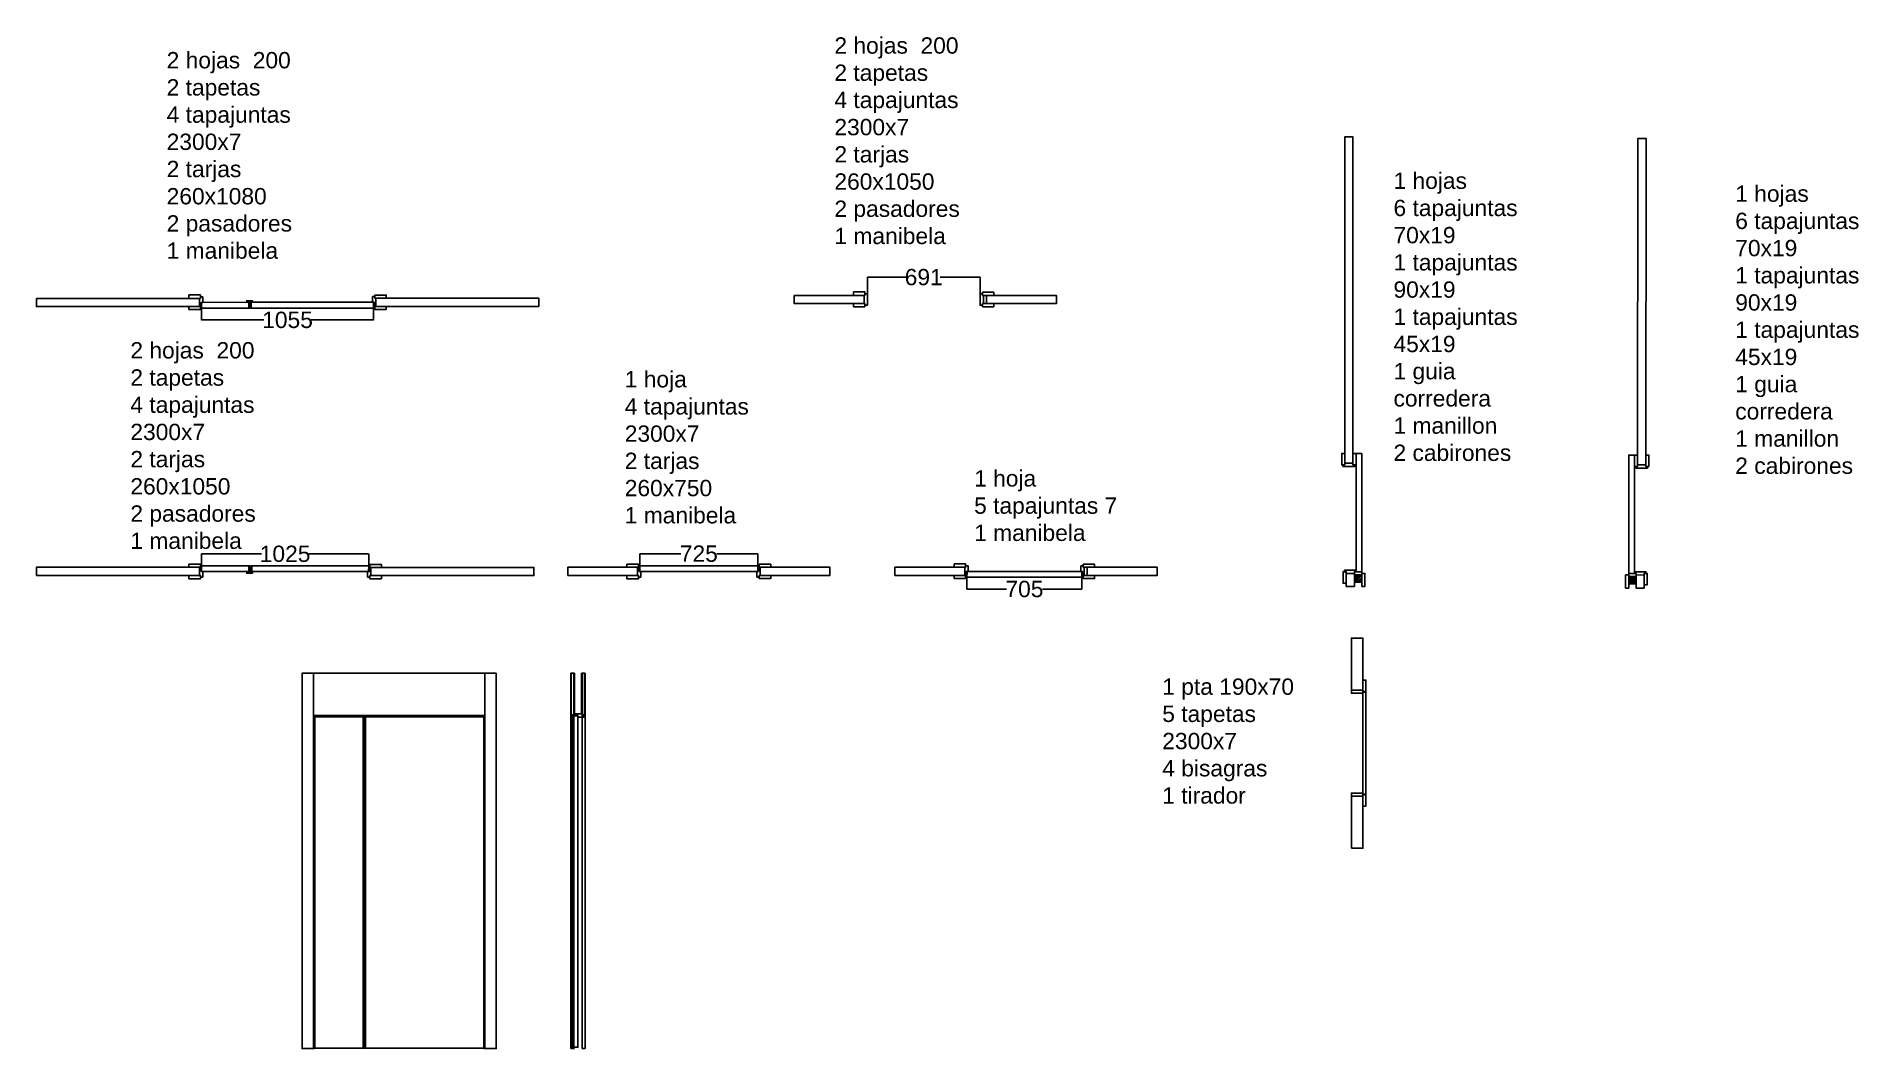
# Model space of a CAD drawing. Header units: inches. Extents: x 0 to 11172, y -3466 to 2735.
import ezdxf

# ---------------------------------------------------------------- set-up
doc = ezdxf.new("R2010")
doc.units = ezdxf.units.IN
doc.header["$MEASUREMENT"] = 0
doc.styles.get("Standard").update_dxf_attribs({"font": 'arial.ttf', "height": 100})
doc.dimstyles.get("Standard").update_dxf_attribs({"dimtxt": 100, "dimasz": 0.18, "dimexe": 0.18, "dimexo": 0.0625, "dimgap": 0.09, "dimtad": 0, "dimtih": 1, "dimtoh": 1, "dimdec": 0, "dimzin": 0, "dimdsep": 46, "dimtxsty": 'Standard', "dimcen": 0.09, "dimadec": 0, "dimazin": 0, "dimtfac": 1, "dimtdec": 0, "dimtofl": 0, "dimtmove": 0, "dimatfit": 3, "dimfxl": 1, "dimtolj": 1, "dimtzin": 0, "dimarcsym": 0})

# ---------------------------------------------------------------- blocks, each defined once
blk = doc.blocks.new('*D4')
at = {"color": 0, "lineweight": -2, "transparency": 16777216}
for p, q in [((1012, -507.8770161879511), (1012, -435.4637397920056)), ((1012.18, -435.6437397920056), (1379.421918447372, -435.6437397920056)), ((2036.816551765139, -435.6437397920056), (1669.574633317768, -435.6437397920056)), ((2036.996551765139, -508.8770042974861), (2036.996551765139, -435.4637397920056))]:
    blk.add_line(p, q, dxfattribs=at)
at = {"color": 0, "transparency": 16777216}
for points in [[(1012.18, -435.6137397920056), (1012.18, -435.6737397920056), (1012, -435.6437397920056)], [(2036.816551765139, -435.6137397920056), (2036.816551765139, -435.6737397920056), (2036.996551765139, -435.6437397920056)]]:
    blk.add_solid(points, dxfattribs=at)
at = {"layer": 'Defpoints', "color": 0, "transparency": 16777216}
for p in [(2036.996551765139, -435.6437397920056), (1012, -507.9395161879511), (2036.996551765139, -508.9395042974861)]:
    blk.add_point(p, dxfattribs=at)
at = {"color": 0, "transparency": 16777216, "insert": (1524.49827588257, -435.6437397920056), "char_height": 100, "attachment_point": 5}
blk.add_mtext('\\A1;1025', dxfattribs=at)
blk = doc.blocks.new('*D5')
at = {"color": 0, "lineweight": -2, "transparency": 16777216}
for p, q in [((1012.004229789469, 1069.933679552111), (1011.999989459979, 997.5204032804187)), ((2067.000838353923, 1070.873646579337), (2066.996539364911, 997.4586254792584)), ((1012.179999999993, 997.7003927397874), (1394.42191751757, 997.6780096664232)), ((2066.816549905543, 997.6386360192728), (1684.574632387966, 997.6610190926369))]:
    blk.add_line(p, q, dxfattribs=at)
at = {"color": 0, "transparency": 16777216}
for points in [[(1012.180001756713, 997.7303927397359), (1012.179998243272, 997.6703927398388), (1012.000000000301, 997.7004032801102)], [(2066.816551662263, 997.6686360192213), (2066.816548148823, 997.6086360193242), (2066.996549905234, 997.63862547895)]]:
    blk.add_solid(points, dxfattribs=at)
at = {"layer": 'Defpoints', "color": 0, "transparency": 16777216}
for p in [(1012.004233449303, 1069.996179552003), (2067.000842013757, 1070.93614657923), (2066.996549905234, 997.63862547895)]:
    blk.add_point(p, dxfattribs=at)
at = {"color": 0, "transparency": 16777216, "insert": (1539.498274952768, 997.66951437953), "char_height": 100, "attachment_point": 5}
blk.add_mtext('\\A1;1055', dxfattribs=at)
blk = doc.blocks.new('*D6')
at = {"color": 0, "lineweight": -2, "transparency": 16777216}
for p, q in [((3698.668180512052, -507.9626605598924), (3698.668180512052, -434.4637516824706)), ((3698.848180512051, -434.6437516824706), (3950.640394947353, -434.6437516824706)), ((4423.485733529996, -434.6437516824706), (4171.693519094693, -434.6437516824706)), ((4423.665733529996, -507.8770161879511), (4423.665733529996, -434.4637516824706))]:
    blk.add_line(p, q, dxfattribs=at)
at = {"color": 0, "transparency": 16777216}
for points in [[(3698.848180512051, -434.6137516824706), (3698.848180512051, -434.6737516824706), (3698.668180512052, -434.6437516824706)], [(4423.485733529996, -434.6137516824706), (4423.485733529996, -434.6737516824706), (4423.665733529996, -434.6437516824706)]]:
    blk.add_solid(points, dxfattribs=at)
at = {"layer": 'Defpoints', "color": 0, "transparency": 16777216}
for p in [(4423.665733529996, -434.6437516824706), (3698.668180512052, -508.0251605598924), (4423.665733529996, -507.9395161879511)]:
    blk.add_point(p, dxfattribs=at)
at = {"color": 0, "transparency": 16777216, "insert": (4061.166957021023, -434.6437516824706), "char_height": 100, "attachment_point": 5}
blk.add_mtext('\\A1;725', dxfattribs=at)
blk = doc.blocks.new('*D7')
at = {"color": 0, "lineweight": -2, "transparency": 16777216}
for p, q in [((5705.027101476583, -577.9163718160098), (5705.027101476583, -651.4152806934324)), ((5705.207101476583, -651.2352806934323), (5946.999315911886, -651.2352806934323)), ((6409.844654494527, -651.2352806934323), (6168.052440059226, -651.2352806934323)), ((6410.024654494528, -578.0020161879511), (6410.024654494528, -651.4152806934324))]:
    blk.add_line(p, q, dxfattribs=at)
at = {"color": 0, "transparency": 16777216}
for points in [[(5705.207101476583, -651.2052806934323), (5705.207101476583, -651.2652806934323), (5705.027101476583, -651.2352806934323)], [(6409.844654494527, -651.2052806934323), (6409.844654494527, -651.2652806934323), (6410.024654494528, -651.2352806934323)]]:
    blk.add_solid(points, dxfattribs=at)
at = {"layer": 'Defpoints', "color": 0, "transparency": 16777216}
for p in [(5705.027101476583, -577.8538718160098), (6410.024654494528, -577.9395161879511), (6410.024654494528, -651.2352806934323)]:
    blk.add_point(p, dxfattribs=at)
at = {"color": 0, "transparency": 16777216, "insert": (6057.525877985556, -651.2352806934323), "char_height": 100, "attachment_point": 5}
blk.add_mtext('\\A1;705', dxfattribs=at)
blk = doc.blocks.new('*D9')
at = {"color": 0, "lineweight": -2, "transparency": 16777216}
for p, q in [((5094.578887671888, 1158.170628081039), (5094.578887671888, 1259.945380770223)), ((5094.758887671888, 1259.765380770223), (5338.897482487713, 1259.765380770223)), ((5785.398887671888, 1259.765380770223), (5541.260292856063, 1259.765380770223)), ((5785.578887671888, 1158.170628081039), (5785.578887671888, 1259.945380770223))]:
    blk.add_line(p, q, dxfattribs=at)
at = {"color": 0, "transparency": 16777216}
for points in [[(5094.758887671888, 1259.795380770223), (5094.758887671888, 1259.735380770223), (5094.578887671888, 1259.765380770223)], [(5785.398887671888, 1259.795380770223), (5785.398887671888, 1259.735380770223), (5785.578887671888, 1259.765380770223)]]:
    blk.add_solid(points, dxfattribs=at)
at = {"layer": 'Defpoints', "color": 0, "transparency": 16777216}
for p in [(5785.578887671888, 1259.765380770223), (5094.578887671888, 1158.108128081039), (5785.578887671888, 1158.108128081039)]:
    blk.add_point(p, dxfattribs=at)
at = {"color": 0, "transparency": 16777216, "insert": (5440.078887671888, 1259.765380770223), "char_height": 100, "attachment_point": 5}
blk.add_mtext('\\A1;691', dxfattribs=at)

msp = doc.modelspace()

# ---------------------------------------------------------------- linework, layer by layer
for p, q in [((8080.570360376165, -579.0002331093565), (8097.766704801135, -565.0093484817626)), ((8080.684266286014, -586.1663121277525), (8105.510705831242, -565.1231220604241)), ((8081.251086721735, -595.69271963559), (8118.568140487521, -564.0109900616881)), ((8081.251086721735, -606.8745232475922), (8125.098704938529, -570.5337088353554)), ((8092.912712201607, -609.2040420033736), (8125.565165032065, -584.0450312031389)), ((8108.7724785233, -609.2040420033736), (8125.565165032065, -597.5563535709225)), ((9779.297408106298, -618.8942799582429), (9762.514562293494, -607.2324167955769)), ((9795.157168774582, -618.9076711305205), (9762.525970560291, -593.7210992440715)), ((9806.820757023539, -616.5879996828515), (9763.003838754346, -580.2101755475162)), ((9806.830198364318, -605.4062000567418), (9769.539908326242, -573.6929731722284)), ((9807.405062207305, -595.8802745387796), (9782.596399300886, -574.8161298018513)), ((9807.525018745695, -588.7142942511225), (9790.340493635114, -574.7088949005584))]:
    msp.add_line(p, q)
for points in [[(8021.617631674351, 119.799318784535), (8071.617631674351, 119.799318784535), (8071.617631674351, 2119.799318784535), (8021.617631674351, 2119.799318784535)], [(9867.067756891098, 110.0352318901415), (9817.067774714218, 110.0774493226243), (9818.756472013527, 2110.076736397855), (9868.756454190407, 2110.034518965372)], [(0.007748625286352742, 1130.055439486114), (1000.007746910805, 1129.99688213732), (1000.004819043365, 1079.996882223044), (0.004820757846666485, 1080.055439571838)], [(1005.007746902232, 1129.996589350576), (935.0077470222461, 1130.000688364992), (935.0089767265708, 1151.000688328988), (1005.008976606557, 1150.996589314572)], [(1020.008332450003, 1139.995710973199), (1020.006282942795, 1104.995711033206), (1010.00628295994, 1104.996296606694), (1010.004233452732, 1069.996296666701), (1005.004233461305, 1069.996589453445), (1005.004819034793, 1079.9965894363), (1000.004819043365, 1079.996882223044), (1000.007746910805, 1129.99688213732), (1005.007746902232, 1129.996589350576), (1005.00833247572, 1139.996589333431)], [(2060.00494098874, 1140.934799640194), (2060.002891481532, 1105.934799700201), (2070.002891464387, 1105.934214126713), (2070.00084195718, 1070.93421418672), (2075.000841948607, 1070.933921399976), (2075.001427522095, 1080.933921382831), (2080.001427513523, 1080.933628596087), (2080.004355380962, 1130.933628510363), (2075.004355389535, 1130.933921297107), (2075.004940963023, 1140.933921279962)], [(2075.004355389535, 1130.933921297107), (2145.004355269521, 1130.929822282691), (2145.005467859148, 1149.929822250116), (2075.005467979162, 1149.933921264532)], [(2080.004355380962, 1130.933628510363), (3080.004353666481, 1130.875071161569), (3080.001425799041, 1080.875071247293), (2080.001427513523, 1080.933628596087)], [(4646.125914017044, 1148.108128081039), (5074.578887671888, 1148.108128081039), (5074.578887671888, 1098.108128081039), (4646.125914017044, 1098.108128081039)], [(5079.578887671888, 1148.108128081039), (5009.578887671888, 1148.108128081039), (5009.578887671888, 1169.108128081039), (5079.578887671888, 1169.108128081039)], [(5094.578887671888, 1158.108128081039), (5094.578887671888, 1123.108128081039), (5094.567447169407, 1123.029771710404), (5094.567447169407, 1088.029771710404), (5079.578887671888, 1088.108128081039), (5079.578887671888, 1098.108128081039), (5074.578887671888, 1098.108128081039), (5074.578887671888, 1148.108128081039), (5079.578887671888, 1148.108128081039), (5079.578887671888, 1158.108128081039)], [(5785.578887671888, 1158.108128081039), (5785.578887671888, 1123.108128081039), (5785.578887671888, 1123.108128081039), (5785.578887671888, 1088.108128081039), (5800.578887671888, 1088.108128081039), (5800.578887671888, 1098.108128081039), (5805.578887671888, 1098.108128081039), (5805.578887671888, 1148.108128081039), (5800.578887671888, 1148.108128081039), (5800.578887671888, 1158.108128081039)], [(5800.578887671888, 1148.108128081039), (5870.578887671888, 1148.108128081039), (5870.578887671888, 1167.108128081039), (5800.578887671888, 1167.108128081039)], [(5825.578887671888, 1148.108128081039), (6254.031861326732, 1148.108128081039), (6254.031861326732, 1098.108128081039), (5825.578887671888, 1098.108128081039)], [(1005.003706445166, 1060.996589468875), (935.0037065651794, 1061.000688483291), (935.0048191548066, 1080.000688450716), (1005.004819034793, 1079.9965894363)], [(1012.004233449303, 1069.996179552003), (1302.004291509453, 1070.979197919139), (1302.00634101666, 1105.979197859132), (1013.006282954797, 1104.996120934648)], [(1302.000843273902, 1070.979186230593), (1312.000843256757, 1070.978600657105), (1312.003009878662, 1107.978600593669), (1302.003009895807, 1107.979186167157)], [(1316.500843249042, 1070.978337149036), (2067.000842013757, 1070.93614657923), (2066.00289152268, 1105.936205076572), (1317.502892754535, 1105.97827853168)], [(2075.000314932468, 1061.933921415406), (2145.000314812454, 1061.92982240099), (2145.001427402081, 1080.929822368415), (2075.001427522095, 1080.933921382831)], [(5079.578887671889, 1079.108128081039), (5009.578887671889, 1079.108128081039), (5009.578887671889, 1098.108128081039), (5079.578887671889, 1098.108128081039)], [(5800.578887671888, 1079.108128081039), (5870.578887671888, 1079.108128081039), (5870.578887671888, 1098.108128081039), (5800.578887671888, 1098.108128081039)], [(8021.617631674351, 109.799318784535), (8002.617631674351, 109.799318784535), (8002.617631674351, 179.799318784535), (8021.617631674351, 179.799318784535)], [(8071.617631674351, 119.799318784535), (8071.617631674351, 109.799318784535), (8081.617631674351, 109.799318784535), (8081.617631674351, 99.79931878453499), (8011.617631674351, 99.79931878453499), (8011.617631674351, 109.799318784535), (8021.617631674351, 109.799318784535), (8021.617631674351, 119.799318784535)], [(8090.617631674351, 109.799318784535), (8071.617631674351, 109.799318784535), (8071.617631674351, 179.799318784535), (8090.617631674351, 179.799318784535)], [(8090.617631674351, -545.200681215465), (8125.617631674351, -545.200681215465), (8125.617631674351, 179.799318784535), (8090.617631674351, 179.799318784535)], [(9797.506289634981, -554.9062710055466), (9762.506302111165, -554.8767188028087), (9763.118454882166, 170.1230227619625), (9798.118442405981, 170.0934705592246)], [(9798.059338000505, 100.0934955115916), (9817.05933122772, 100.0774528872481), (9817.118435633196, 170.0774279348812), (9798.118442405981, 170.0934705592246)], [(9867.059313404601, 100.0352354547654), (9886.059306631816, 100.0191928304219), (9886.118411037292, 170.019167878055), (9867.118417810078, 170.0352105023985)], [(9817.067774714218, 110.0774493226243), (9817.05933122772, 100.0774528872481), (9807.059334792346, 100.0858963737447), (9807.050891305847, 90.0858999383685), (9877.050866353482, 90.02679553289266), (9877.059309839977, 100.0267919682688), (9867.059313404601, 100.0352354547654), (9867.067756891098, 110.0352318901415)], [(0, -567.9395161879511), (1000, -567.9395161879511), (1000, -517.9395161879511), (0, -517.9395161879511)], [(1005, -498.9395161879511), (935.0000000000001, -498.9395161879511), (935.0000000000001, -517.9395161879511), (1005, -517.9395161879511)], [(1020, -577.9395161879511), (1020, -542.9395161879511), (1010, -542.9395161879511), (1010, -507.9395161879511), (1005, -507.9395161879511), (1005, -517.9395161879511), (1000, -517.9395161879511), (1000, -567.9395161879511), (1005, -567.9395161879511), (1005, -577.9395161879511)], [(1012, -507.9395161879511), (1302, -508.9395161879511), (1302, -543.9395161879511), (1013, -542.9395161879511)], [(1301.996551765139, -508.9395042974861), (1311.996551765139, -508.9395042974861), (1311.996551765139, -545.9395042974861), (1301.996551765139, -545.9395042974861)], [(1316.496551765139, -508.9395042974861), (2036.996551765139, -508.9395042974861), (2035.996551765139, -543.9395042974861), (1317.496551765139, -543.9395042974861)], [(1320.496551765139, -508.9395042974861), (2040.996551765139, -508.9395042974861), (2039.996551765139, -543.9395042974861), (1321.496551765139, -543.9395042974861)], [(2029.996551765139, -578.9395042974861), (2029.996551765139, -543.9395042974861), (2039.996551765139, -543.9395042974861), (2039.996551765139, -508.9395042974861), (2044.996551765139, -508.9395042974861), (2044.996551765139, -518.9395042974861), (2049.996551765139, -518.9395042974861), (2049.996551765139, -568.9395042974861), (2044.996551765139, -568.9395042974861), (2044.996551765139, -578.9395042974861)], [(2044.996551765139, -499.9395042974861), (2114.996551765139, -499.9395042974861), (2114.996551765139, -518.9395042974861), (2044.996551765139, -518.9395042974861)], [(2049.996551765139, -568.9395042974861), (3049.996551765139, -568.9395042974861), (3049.996551765139, -518.9395042974861), (2049.996551765139, -518.9395042974861)], [(3257.212759875152, -567.9395161879511), (3685.665733529996, -567.9395161879511), (3685.665733529996, -517.9395161879511), (3257.212759875152, -517.9395161879511)], [(3690.665733529997, -498.9395161879511), (3620.665733529997, -498.9395161879511), (3620.665733529997, -517.9395161879511), (3690.665733529997, -517.9395161879511)], [(3705.665733529996, -577.9395161879511), (3705.665733529996, -542.9395161879511), (3695.665733529996, -542.9395161879511), (3695.665733529996, -507.9395161879511), (3690.665733529996, -507.9395161879511), (3690.665733529996, -517.9395161879511), (3685.665733529996, -517.9395161879511), (3685.665733529996, -567.9395161879511), (3690.665733529996, -567.9395161879511), (3690.665733529996, -577.9395161879511)], [(3698.665733529996, -507.9395161879511), (4423.665733529996, -507.9395161879511), (4422.665733529996, -542.9395161879511), (3699.665733529996, -542.9395161879511)], [(4416.665733529996, -577.9395161879511), (4416.665733529996, -542.9395161879511), (4426.665733529996, -542.9395161879511), (4426.665733529996, -507.9395161879511), (4431.665733529996, -507.9395161879511), (4431.665733529996, -517.9395161879511), (4436.665733529996, -517.9395161879511), (4436.665733529996, -567.9395161879511), (4431.665733529996, -567.9395161879511), (4431.665733529996, -577.9395161879511)], [(4431.665733529996, -498.9395161879511), (4501.665733529996, -498.9395161879511), (4501.665733529996, -517.9395161879511), (4431.665733529996, -517.9395161879511)], [(4436.665733529996, -567.9395161879511), (4865.11870718484, -567.9395161879511), (4865.11870718484, -517.9395161879511), (4436.665733529996, -517.9395161879511)], [(5263.571680839684, -517.9395161879511), (5692.024654494528, -517.9395161879511), (5692.024654494528, -567.9395161879511), (5263.571680839684, -567.9395161879511)], [(5697.024654494528, -517.9395161879511), (5627.024654494528, -517.9395161879511), (5627.024654494528, -496.9395161879511), (5697.024654494528, -496.9395161879511)], [(5712.024654494528, -507.9395161879511), (5712.024654494528, -542.9395161879511), (5702.024654494528, -542.9395161879511), (5702.024654494528, -577.9395161879511), (5697.024654494528, -577.9395161879511), (5697.024654494528, -567.9395161879511), (5692.024654494528, -567.9395161879511), (5692.024654494528, -517.9395161879511), (5697.024654494528, -517.9395161879511), (5697.024654494528, -507.9395161879511)], [(5705.024654494528, -577.9395161879511), (6410.024654494528, -577.9395161879511), (6409.024654494528, -542.9395161879511), (5706.024654494528, -542.9395161879511)], [(6403.024654494528, -507.9395161879511), (6403.024654494528, -542.9395161879511), (6413.024654494528, -542.9395161879511), (6413.024654494528, -577.9395161879511), (6418.024654494528, -577.9395161879511), (6418.024654494528, -567.9395161879511), (6423.024654494528, -567.9395161879511), (6423.024654494528, -517.9395161879511), (6418.024654494528, -517.9395161879511), (6418.024654494528, -507.9395161879511)], [(6418.024654494528, -517.9395161879511), (6488.024654494528, -517.9395161879511), (6488.024654494528, -498.9395161879511), (6418.024654494528, -498.9395161879511)], [(6443.024654494528, -517.9395161879511), (6871.477628149371, -517.9395161879511), (6871.477628149371, -567.9395161879511), (6443.024654494528, -567.9395161879511)], [(8030.617631674351, -545.200681215465), (8011.617631674351, -545.200681215465), (8011.617631674351, -615.200681215465), (8030.617631674351, -615.200681215465)], [(8080.617631674351, -555.200681215465), (8080.617631674351, -545.200681215465), (8090.617631674351, -545.200681215465), (8090.617631674351, -535.200681215465), (8020.617631674351, -535.200681215465), (8020.617631674351, -545.200681215465), (8030.617631674351, -545.200681215465), (8030.617631674351, -555.200681215465)], [(8030.617631674351, -635.200681215465), (8080.617631674351, -635.200681215465), (8080.617631674351, -555.200681215465), (8030.617631674351, -555.200681215465)], [(8080.617631674351, -545.200681215465), (8125.617631674351, -545.200681215465), (8125.617631674351, -564.200681215465), (8080.617631674351, -564.200681215465)], [(8125.651405650436, -555.2006241812294), (8144.651405650436, -555.2006241812294), (8144.617631674351, -635.200681215465), (8125.617631674351, -635.200681215465)], [(9807.506286070358, -554.9147144920431), (9762.506302111165, -554.8767188028087), (9762.490259486822, -573.8767120300233), (9807.490243446015, -573.9147077192578)], [(9807.497842583862, -564.9147109274193), (9807.506286070358, -554.9147144920431), (9797.506289634981, -554.9062710055466), (9797.51473312148, -544.9062745701705), (9867.514708169112, -544.9653789756462), (9867.506264682615, -554.9653754110224), (9857.506268247238, -554.9569319245259), (9857.497824760743, -564.956928359902)], [(9857.506268247238, -554.9569319245259), (9876.506261474453, -554.9729745488693), (9876.447157068978, -624.9729495965023), (9857.447163841764, -624.9569069721589)], [(1005, -567.9395161879511), (935, -567.9395161879511), (935, -588.9395161879511), (1005, -588.9395161879511)], [(2044.996551765139, -568.9395042974861), (2114.996551765139, -568.9395042974861), (2114.996551765139, -587.9395042974861), (2044.996551765139, -587.9395042974861)], [(3690.665733529996, -567.9395161879511), (3620.665733529996, -567.9395161879511), (3620.665733529996, -588.9395161879511), (3690.665733529996, -588.9395161879511)], [(4431.665733529996, -567.9395161879511), (4501.665733529996, -567.9395161879511), (4501.665733529996, -586.9395161879511), (4431.665733529996, -586.9395161879511)], [(5697.024654494528, -586.9395161879511), (5627.024654494528, -586.9395161879511), (5627.024654494528, -567.9395161879511), (5697.024654494528, -567.9395161879511)], [(6418.024654494528, -586.9395161879511), (6488.024654494528, -586.9395161879511), (6488.024654494528, -567.9395161879511), (6418.024654494528, -567.9395161879511)], [(8080.617631674351, -564.200681215465), (8125.617631674351, -564.200681215465), (8125.617631674351, -609.200681215465), (8080.617631674351, -609.200681215465)], [(9762.46408470878, -564.8766296869583), (9743.464091481566, -564.8605870626149), (9743.430317505481, -644.8606440968506), (9762.430310732696, -644.876686721194)], [(9807.490243446015, -573.9147077192578), (9762.490259486822, -573.8767120300233), (9762.452263797586, -618.876695989216), (9807.45224775678, -618.9146916784505)], [(9857.43027686877, -644.9568998429112), (9807.430294691889, -644.9146824104284), (9807.497842583862, -564.9147109274193), (9857.497824760743, -564.956928359902)], [(8062.645633835768, -1270.251150594078), (8132.645633835768, -1270.251150594078), (8132.645633835768, -951.1884730011443), (8062.645633835768, -951.1884730011443)], [(1699.180544133793, -1166.490232190408), (1629.180544133793, -1166.490232190408), (1629.180544133793, -3466.490232190408), (1699.180544133793, -3466.490232190408)], [(1699.180544133793, -1166.490232190408), (2749.180544133793, -1166.490232190408), (2749.180544133793, -1426.490232190408), (1699.180544133793, -1426.490232190408)], [(2819.180544133793, -1166.490232190408), (2749.180544133793, -1166.490232190408), (2749.180544133793, -3466.490232190408), (2819.180544133793, -3466.490232190408)], [(3276.194108398864, -3466.490232190408), (3295.194108398864, -3466.490232190408), (3295.194108398864, -1166.490232190408), (3276.194108398864, -1166.490232190408)], [(3295.194108398864, -1421.490232190408), (3279.194108398864, -1421.490232190408), (3279.194108398864, -1166.490232190408), (3298.194108398864, -1166.490232190408), (3298.194108398864, -1416.490232190408), (3295.194108398864, -1416.490232190408)], [(3345.194108398864, -1421.490232190408), (3361.194108398864, -1421.490232190408), (3361.194108398864, -1166.490232190408), (3342.194108398864, -1166.490232190408), (3342.194108398864, -1416.490232190408), (3345.194108398864, -1416.490232190408)], [(3345.194108398864, -3466.490232190408), (3364.194108398864, -3466.490232190408), (3364.194108398864, -1166.490232190408), (3345.194108398864, -1166.490232190408)], [(8132.645633835768, -1279.251150594078), (8151.645633835768, -1279.251150594078), (8151.645633835768, -1209.251150594078), (8132.645633835768, -1209.251150594078)], [(8062.645633835768, -1270.251150594078), (8132.645633835768, -1270.251150594078), (8132.645633835768, -1289.251150594078), (8062.645633835768, -1289.251150594078)], [(8151.645633835768, -1908.251150594078), (8132.645633835768, -1908.251150594078), (8132.645633835768, -1282.251150594078), (8151.645633835768, -1282.251150594078)], [(1704.180544133793, -1431.490232190408), (1704.180544133793, -3466.490232190408), (1699.180544133793, -3466.490232190408), (1699.180544133793, -1426.490232190408)], [(1704.180544133793, -1431.490232190408), (1704.180544133793, -3466.490232190408), (1699.180544133793, -3466.490232190408), (1699.180544133793, -1426.490232190408)], [(1706.180544133793, -1433.490232190408), (2004.180544133793, -1433.490232190408), (2004.180544133793, -3463.490232190408), (1706.180544133793, -3463.490232190408)], [(2004.180544133793, -1433.490232190408), (2014.180544133793, -1433.490232190408), (2014.180544133793, -3463.490232190408), (2004.180544133793, -3463.490232190408)], [(2017.180544133793, -1433.490232190408), (2742.180544133793, -1433.490232190408), (2742.180544133793, -3463.490232190408), (2017.180544133793, -3463.490232190408)], [(2744.180544133793, -1431.490232190408), (2744.180544133793, -3466.490232190408), (2749.180544133793, -3466.490232190408), (2749.180544133793, -1426.490232190408)], [(3295.194108398864, -1416.490232190408), (3345.194108398864, -1416.490232190408), (3345.194108398864, -1421.490232190408), (3355.194108398864, -1421.490232190408), (3355.194108398864, -1436.490232190408), (3320.194108398864, -1436.490232190408), (3320.194108398864, -1426.490232190408), (3285.194108398864, -1426.490232190408), (3285.194108398864, -1421.490232190408), (3295.194108398864, -1421.490232190408)], [(3320.194108398864, -1428.490232190408), (3285.194108398864, -1428.490232190408), (3285.194108398864, -3458.490232190408), (3320.194108398864, -3458.490232190408)], [(8062.645633835768, -1920.251150594078), (8132.645633835768, -1920.251150594078), (8132.645633835768, -1901.251150594078), (8062.645633835768, -1901.251150594078)], [(8062.645633835768, -2239.313828187012), (8132.645633835768, -2239.313828187012), (8132.645633835768, -1920.251150594078), (8062.645633835768, -1920.251150594078)], [(8132.645633835768, -1911.251150594078), (8151.645633835768, -1911.251150594078), (8151.645633835768, -1981.251150594078), (8132.645633835768, -1981.251150594078)]]:
    msp.add_lwpolyline(points, close=True)
for points in [[(1312.002892763965, 1105.978600597099), (1324.502892742534, 1105.977868630239), (1324.503478316021, 1115.977868613094), (1289.503478376028, 1115.979918120302), (1289.50289280254, 1105.979918137446), (1302.002892781109, 1105.979186170586)], [(1311.996551765139, -543.9395042974861), (1324.496551765139, -543.9395042974861), (1324.496551765139, -553.9395042974861), (1289.496551765139, -553.9395042974861), (1289.496551765139, -543.9395042974861), (1301.996551765139, -543.9395042974861)], [(8080.570360376165, -572.5166535825847), (8088.314484547809, -564.4406225687926), (8088.428267316121, -574.2228786482738)], [(9807.530493147311, -582.230717035503), (9799.793190722037, -574.148150159725), (9799.671148359574, -583.9303066798731)], [(1699.180544133793, -1426.490232190408), (1704.180544133793, -1431.490232190408), (2744.180544133793, -1431.490232190408), (2749.180544133793, -1426.490232190408), (1699.180544133793, -1426.490232190408)]]:
    msp.add_lwpolyline(points)

# ---------------------------------------------------------------- texts
at = {"char_height": 100, "attachment_point": 1}
for s, insert in [('2 hojas  200\\P2 tapetas \\P4 tapajuntas 2300x7\\P2 tarjas 260x1050\\P2 pasadores\\P1 manibela', (4892.36137704493, 2729.549385980921)), ('2 hojas  200\\P2 tapetas \\P4 tapajuntas 2300x7\\P2 tarjas 260x1080\\P2 pasadores\\P1 manibela', (798.2729603679618, 2639.597825343575)), ('1 hojas  \\P6 tapajuntas 70x19\\P1 tapajuntas 90x19\\P1 tapajuntas 45x19\\P1 guia corredera\\P1 manillon\\P2 cabirones', (8320.268695250124, 1900.949774629917)), ('1 hojas  \\P6 tapajuntas 70x19\\P1 tapajuntas 90x19\\P1 tapajuntas 45x19\\P1 guia corredera\\P1 manillon\\P2 cabirones', (10415.62001643155, 1821.676187986435)), ('2 hojas  200\\P2 tapetas \\P4 tapajuntas 2300x7\\P2 tarjas 260x1050\\P2 pasadores\\P1 manibela', (575.8559369202703, 861.8990274191456)), ('1 hoja \\P4 tapajuntas 2300x7\\P2 tarjas 260x750\\P1 manibela', (3606.982345253666, 684.6826808510086)), ('1 hoja\\P5 tapajuntas 7\\P1 manibela', (5749.126777223049, 77.00124108737509)), ('1 pta 190x70 \\P5 tapetas 2300x7\\P4 bisagras\\P1 tirador', (6902.5246972678, -1199.034869413081))]:
    msp.add_mtext_dynamic_manual_height_columns(s, width=950.2921788723033, gutter_width=100, heights=[0], dxfattribs=dict(at, insert=insert))

# ---------------------------------------------------------------- dimensions: what is measured, and where the dimension line sits
for base, p1, p2, picture, middle in [((5785.578887671888, 1259.765380770223), (5094.578887671888, 1158.108128081039), (5785.578887671888, 1158.108128081039), '*D9', (5440.078887671888, 1259.765380770223)), ((2036.996551765139, -435.6437397920056), (1012, -507.9395161879511), (2036.996551765139, -508.9395042974861), '*D4', (1524.49827588257, -435.6437397920056)), ((4423.665733529996, -434.6437516824706), (3698.668180512052, -508.0251605598924), (4423.665733529996, -507.9395161879511), '*D6', (4061.166957021023, -434.6437516824706)), ((6410.024654494528, -651.2352806934323), (5705.027101476583, -577.8538718160098), (6410.024654494528, -577.9395161879511), '*D7', (6057.525877985556, -651.2352806934323))]:
    dim = msp.add_linear_dim(base=base, p1=p1, p2=p2, dimstyle='Standard')
    dim.commit()
    dim.dimension.update_dxf_attribs({"geometry": picture, "text_midpoint": middle})
dim = msp.add_linear_dim(base=(2066.996549905234, 997.63862547895), p1=(1012.004233449303, 1069.996179552003), p2=(2067.000842013757, 1070.93614657923), angle=359.996644911047, dimstyle='Standard')
dim.commit()
dim.dimension.update_dxf_attribs({"geometry": '*D5', "text_midpoint": (1539.498274952768, 997.66951437953)})

doc.saveas('drawing.dxf')
